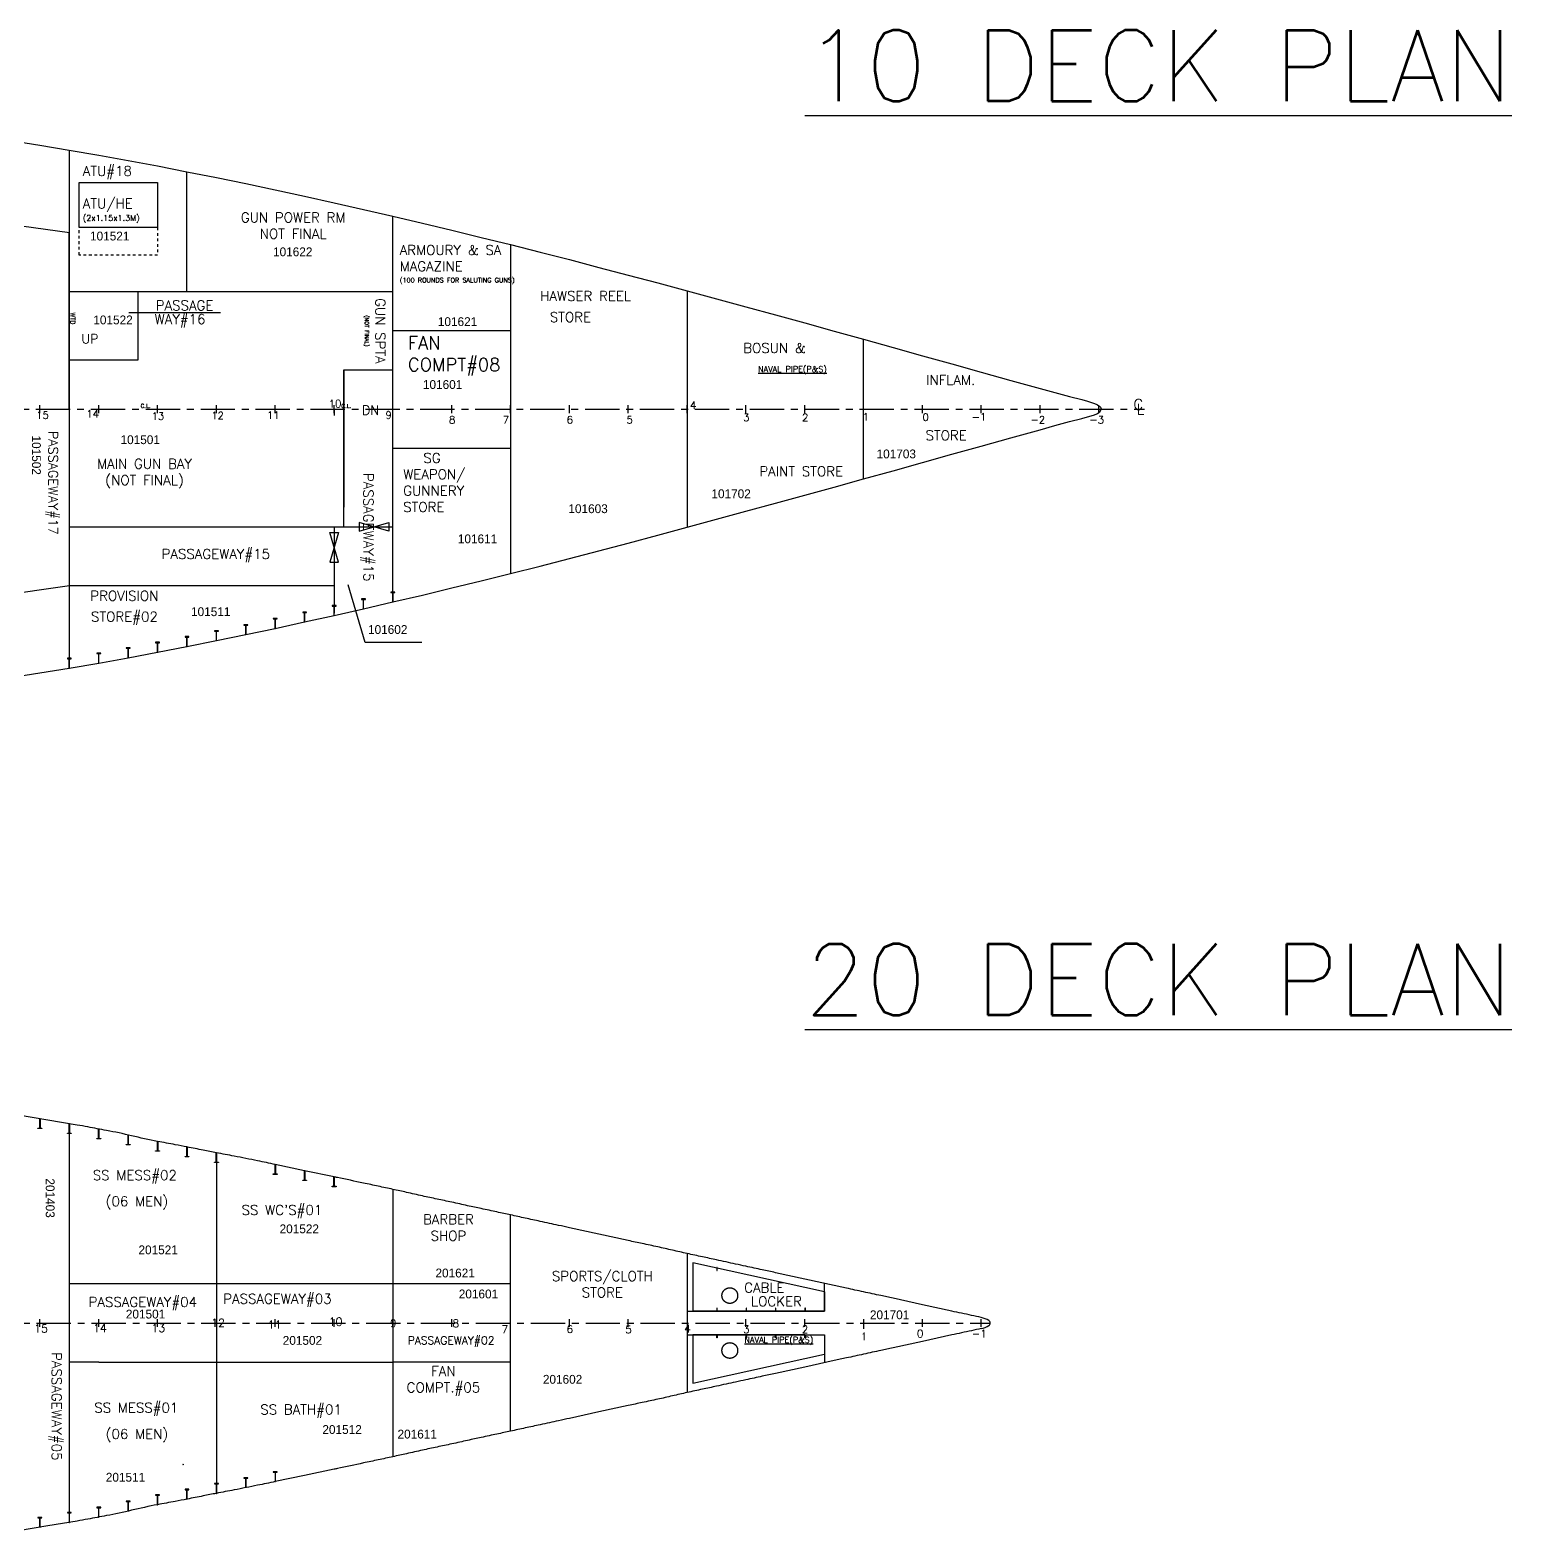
# Model space of a CAD drawing. Header units: millimetres. Extents: x 4499 to 177087, y -131598 to 56514.
# Drawn here: x 139303 to 177087, y -65721 to -27462 of the extents above; entities that cross this region are included whole.
import ezdxf
from ezdxf.enums import TextEntityAlignment as Align

# ---------------------------------------------------------------- set-up
doc = ezdxf.new("R2010")
doc.units = ezdxf.units.MM
doc.header["$LTSCALE"] = 700
doc.header["$MEASUREMENT"] = 0
for name, pattern in [('CENTER', [2, 1.25, -0.25, 0.25, -0.25]), ('DOT', [0.2, 0.1, -0.1]), ('DOTDASH1', [1600, 1000, -250, 100, -250]), ('H', [600, 300, -300])]:
    doc.linetypes.add(name, pattern=pattern)
for name, color, linetype in [('01', 7, 'Continuous'), ('1 DECK', 7, 'Continuous'), ('2 DECK', 7, 'Continuous'), ('3 DECK', 7, 'Continuous'), ('COMPT.NOS', 4, 'Continuous'), ('COMPTNAME', 7, 'Continuous'), ('UP-DOWN', 7, 'Continuous')]:
    doc.layers.add(name, color=color, linetype=linetype)
doc.styles.add('ROMANS', font='romans.shx', dxfattribs={"height": 150})
doc.styles.add('style1', font='romans.shx', dxfattribs={"height": 250})

msp = doc.modelspace()

# ---------------------------------------------------------------- linework, layer by layer
at = {"color": 18, "true_color": 0x000000}
for p, q in [((140305, -30522), (140305, -43726)), ((126054, -30624), (140306, -32624)), ((148556, -42041), (148556, -32227)), ((151556, -32932), (151556, -41316)), ((140305, -34124), (148556, -34124)), ((156056, -34112), (156056, -40136)), ((148556, -35124), (151556, -35124)), ((160556, -38903), (160556, -35345)), ((139555, -37224), (139555, -37024)), ((147055, -37224), (147055, -37024)), ((147055, -37224), (147055, -37024)), ((148556, -37224), (148556, -37024)), ((150056, -37224), (150056, -37024)), ((151556, -37224), (151556, -37024)), ((153056, -37224), (153056, -37024)), ((154556, -37224), (154556, -37024)), ((156056, -37224), (156056, -37024)), ((157556, -37224), (157556, -37024)), ((159056, -37224), (159056, -37024)), ((160556, -37224), (160556, -37024)), ((160556, -37224), (160556, -37024)), ((162056, -37224), (162056, -37024)), ((163556, -37224), (163556, -37024)), ((165056, -37224), (165056, -37024)), ((147055, -37124), (147055, -37289)), ((147055, -37124), (147055, -37289)), ((148556, -38124), (151556, -38124)), ((126054, -43624), (140306, -41624)), ((140305, -55341), (140305, -65501)), ((144055, -56080), (144055, -57708)), ((144055, -56080), (144055, -60421)), ((148556, -57014), (148556, -63828)), ((151556, -63177), (151556, -57665)), ((156056, -58649), (156056, -62193)), ((159556, -60121), (159556, -59409)), ((139555, -60521), (139555, -60321)), ((141055, -60521), (141055, -60321)), ((142555, -60521), (142555, -60321)), ((144055, -60521), (144055, -60321)), ((144055, -60421), (144055, -64761)), ((145555, -60521), (145555, -60321)), ((147055, -60521), (147055, -60321)), ((148556, -60521), (148556, -60321)), ((150056, -60521), (150056, -60321)), ((151556, -60521), (151556, -60321)), ((153056, -60521), (153056, -60321)), ((154556, -60521), (154556, -60321)), ((156056, -60121), (159556, -60121)), ((157556, -60521), (157556, -60321)), ((159056, -60521), (159056, -60321)), ((162056, -60521), (162056, -60321)), ((156056, -60721), (159556, -60721)), ((159556, -60721), (159556, -61433)), ((141055, -61421), (140305, -61421)), ((141055, -61421), (148556, -61421)), ((151556, -61421), (148556, -61421))]:
    msp.add_line(p, q, dxfattribs=at)
at = {"color": 18, "linetype": 'Continuous', "true_color": 0x000000}
for p, q in [((141055, -37224), (141055, -37024)), ((141055, -37224), (141055, -37024)), ((142555, -37224), (142555, -37024)), ((142555, -37224), (142555, -37024)), ((144055, -37224), (144055, -37024)), ((144055, -37224), (144055, -37024)), ((145555, -37224), (145555, -37024)), ((145555, -37224), (145555, -37024)), ((147055, -37224), (147055, -37024)), ((147055, -37224), (147055, -37024)), ((148556, -37224), (148556, -37024)), ((150056, -37224), (150056, -37024)), ((151556, -37224), (151556, -37024)), ((153056, -37224), (153056, -37024)), ((154556, -37224), (154556, -37024)), ((156056, -37224), (156056, -37024)), ((157556, -37224), (157556, -37024)), ((159056, -37224), (159056, -37024)), ((162056, -37224), (162056, -37024)), ((163556, -37224), (163556, -37024)), ((165056, -37224), (165056, -37024)), ((166556, -37224), (166556, -37024)), ((160556, -60321), (160556, -60568)), ((163556, -60521), (163556, -60321))]:
    msp.add_line(p, q, dxfattribs=at)
at = {"color": 18, "ltscale": 0.8, "true_color": 0x000000}
for p, q in [((159556, -59624), (156200, -58885)), ((156200, -58885), (156200, -60121)), ((159556, -59624), (159556, -60121)), ((159556, -60121), (156200, -60121)), ((158617, -60121), (159556, -60121)), ((159056, -60721), (156200, -60721)), ((156200, -60721), (159556, -60721)), ((156200, -60721), (156200, -61957)), ((159556, -60721), (159556, -61216)), ((156200, -61957), (159556, -61216))]:
    msp.add_line(p, q, dxfattribs=at)
at = {"color": 18, "linetype": 'CENTER', "true_color": 0x000000}
msp.add_line((7870, -60421), (163784, -60421), dxfattribs=at)
msp.add_lwpolyline([(7322, -37124), (117054, -37124), (167714, -37124)], dxfattribs=at)
at = {"color": 18, "true_color": 0x000000}
for points in [[(148447, -40011), (148447, -40236), (147697, -40011), (147697, -40236), (148447, -40011)], [(146943, -40274), (147168, -40274), (146943, -41024), (147168, -41024), (146943, -40274)]]:
    msp.add_lwpolyline(points, dxfattribs=at)
at = {"color": 18, "ltscale": 0.8, "true_color": 0x000000}
for points in [[(156811, -59084), (156821, -59084), (156821, -59004), (156811, -59004)], [(156811, -60121), (156821, -60121), (156821, -60041), (156811, -60041)], [(157561, -60121), (157571, -60121), (157571, -60041), (157561, -60041)], [(158311, -60121), (158321, -60121), (158321, -60041), (158311, -60041)], [(159061, -60121), (159071, -60121), (159071, -60041), (159061, -60041)], [(156811, -60721), (156821, -60721), (156821, -60801), (156811, -60801)], [(157561, -60721), (157571, -60721), (157571, -60801), (157561, -60801)], [(158311, -60721), (158321, -60721), (158321, -60801), (158311, -60801)], [(159061, -60721), (159071, -60721), (159071, -60801), (159061, -60801)]]:
    msp.add_lwpolyline(points, close=True, dxfattribs=at)
at = {"color": 18, "linetype": 'Continuous', "true_color": 0x000000}
msp.add_lwpolyline([(151556, -59421), (141287, -59421), (140305, -59421)], dxfattribs=at)
at = {"color": 18, "linetype": 'H', "ltscale": 0.5, "true_color": 0x000000}
for centre in [(157145, -59721), (157145, -61121)]:
    msp.add_circle(centre, 200, dxfattribs=at)
at = {"layer": '01', "color": 18, "linetype": 'ByBlock', "true_color": 0x000000}
for p, q in [((143305, -34124), (143305, -31073)), ((140305, -37124), (140305, -32624)), ((147305, -36124), (147305, -39624)), ((147305, -37124), (147305, -36124)), ((147305, -40124), (147305, -36124)), ((147305, -36124), (148556, -36124)), ((140305, -40124), (142055, -40124)), ((142055, -40124), (148556, -40124)), ((147055, -40124), (147055, -42328)), ((140306, -41624), (147055, -41624)), ((147805, -42214), (147805, -42055)), ((148556, -42041), (148556, -41882)), ((145555, -42713), (145555, -42461)), ((146305, -42551), (146305, -42299)), ((147055, -42384), (147055, -42132)), ((144055, -43026), (144055, -42773)), ((144805, -42872), (144805, -42713)), ((144805, -42872), (144805, -42724)), ((142555, -43321), (142555, -43069)), ((143305, -43175), (143305, -42923)), ((144055, -43007), (144055, -42992)), ((140305, -43726), (140305, -43474)), ((141055, -43597), (141055, -43582)), ((141805, -43462), (141805, -43314)), ((145555, -56379), (145555, -56550)), ((143305, -64909), (143305, -64657)), ((144055, -64762), (144055, -64603)), ((144805, -64617), (144805, -64458)), ((141805, -65212), (141805, -64960)), ((142555, -65051), (142555, -64799)), ((139555, -65628), (139555, -65376)), ((141055, -65367), (141055, -65220)), ((140305, -65501), (140305, -65487))]:
    msp.add_line(p, q, dxfattribs=at)
msp.add_lwpolyline([(142555, -32497), (140555, -32497), (140555, -31347), (142555, -31347)], close=True, dxfattribs=at)
at = {"layer": '01', "color": 18, "linetype": 'DOT', "true_color": 0x000000}
msp.add_lwpolyline([(142555, -32497), (142555, -33197), (140555, -33197), (140555, -32497)], dxfattribs=at)
at = {"layer": '01', "color": 18, "linetype": 'ByBlock', "true_color": 0x000000}
msp.add_lwpolyline([(142055, -34124), (142055, -35874), (140305, -35874)], dxfattribs=at)
at = {"layer": '1 DECK', "color": 18, "true_color": 0x000000}
for points in [[(138805, -30280, 0), (139555, -30397, 0), (140305, -30522, 0), (141055, -30651, 0), (141805, -30786, 0), (142555, -30927, 0), (143305, -31073, 0), (144055, -31222, 0), (144805, -31376, 0), (145555, -31534, 0), (146305, -31697, 0), (147055, -31863, 0), (147805, -32033, 0), (148556, -32207, 0), (149306, -32384, 0), (150056, -32564, 0), (150806, -32748, 0), (151556, -32932, 0), (152306, -33122, 0), (153056, -33315, 0), (153806, -33511, 0), (154556, -33709, 0), (155306, -33910, 0), (156056, -34112, 0), (156806, -34314, 0), (157556, -34518, 0), (158306, -34723, 0), (159056, -34929, 0), (159806, -35136, 0), (160556, -35345, 0), (161306, -35554, 0), (162056, -35763, 0), (162806, -35974, 0), (163556, -36182, 0), (164306, -36392, 0), (165056, -36599, 0), (165430, -36704, 0), (165618, -36755, 0), (165806, -36804, 0), (166116, -36881, 0), (166268, -36923, 0), (166418, -36970, 0), (166489, -36997, 0), (166523, -37015, 0), (166556, -37037, 0), (166578, -37055, 0), (166596, -37076, 0), (166608, -37099, 0), (166612, -37111, 0), (166613, -37124, 0)], [(138805, -43968, 0), (139555, -43851, 0), (140305, -43726, 0), (141055, -43597, 0), (141805, -43462, 0), (142555, -43321, 0), (143305, -43175, 0), (144055, -43026, 0), (144805, -42872, 0), (145555, -42713, 0), (146305, -42551, 0), (147055, -42384, 0), (147805, -42214, 0), (148556, -42041, 0), (149306, -41864, 0), (150056, -41684, 0), (150806, -41500, 0), (151556, -41316, 0), (152306, -41126, 0), (153056, -40933, 0), (153806, -40737, 0), (154556, -40538, 0), (155306, -40338, 0), (156056, -40136, 0), (156806, -39934, 0), (157556, -39730, 0), (158306, -39525, 0), (159056, -39319, 0), (159806, -39112, 0), (160556, -38903, 0), (161306, -38694, 0), (162056, -38484, 0), (162806, -38274, 0), (163556, -38066, 0), (164306, -37856, 0), (165056, -37649, 0), (165430, -37544, 0), (165618, -37493, 0), (165806, -37444, 0), (166116, -37367, 0), (166268, -37325, 0), (166418, -37278, 0), (166489, -37251, 0), (166523, -37233, 0), (166556, -37211, 0), (166578, -37193, 0), (166596, -37172, 0), (166608, -37149, 0), (166612, -37137, 0), (166613, -37124, 0)]]:
    msp.add_polyline3d(points, dxfattribs=at)
at = {"layer": '2 DECK', "color": 18, "true_color": 0x000000}
for points in [[(163556, -60279, -0.000477), (163056, -60172, -0.000955), (162806, -60118), (162056, -59954), (161306, -59790, 0.000543), (160995, -59722, -0.000384), (160556, -59627, -0.000384), (160117, -59531, 0.000543), (159806, -59463), (159056, -59300), (158306, -59137, 0.000578), (157969, -59064, -0.000472), (157556, -58975, -0.000657), (157290, -58917, 0.00036), (156806, -58811, 0.000973), (156448, -58734, -0.000887), (156056, -58649, -0.004238), (155681, -58564, 0.004239), (155306, -58479, 0.002221), (154914, -58395, -0.002436), (154556, -58319), (153806, -58155), (153056, -57991, 0.001004), (152781, -57931, -0.000579), (152306, -57829, -0.000849), (151931, -57747, 0.000849), (151556, -57665, 0.001584), (151208, -57590, -0.001372), (150806, -57505, -0.001181), (150460, -57429, 0.001007), (150056, -57341, 0.00162), (149681, -57261, -0.001619), (149306, -57181, -0.00308), (148901, -57090, 0.003611), (148556, -57014, 0.000278), (148180, -56933, 0.000279), (147805, -56854, 0.00004), (147139, -56712, 0.000319), (147055, -56695), (146305, -56537), (145555, -56379, 0.001278), (145105, -56285, 0.001922), (144805, -56225, 0.001594), (144509, -56167, -0.001043), (144055, -56080, -0.000418), (143718, -56014, 0.000342), (143305, -55933, 0.002426), (143005, -55875, -0.001624), (142555, -55791, -0.011071), (141892, -55648, 0.011536), (141255, -55512, 0.001797), (140773, -55422, 0.003233), (140505, -55375), (139755, -55248), (139005, -55121, 0.01133)], [(163556, -60563, 0.000477), (163056, -60670, 0.000955), (162806, -60724), (162056, -60888), (161306, -61052, -0.000543), (160995, -61120, 0.000384), (160556, -61215, 0.000384), (160117, -61311, -0.000543), (159806, -61379), (159056, -61542), (158306, -61705, -0.000578), (157969, -61778, 0.000472), (157556, -61867, 0.000657), (157290, -61925, -0.00036), (156806, -62031, -0.000973), (156448, -62108, 0.000887), (156056, -62193, 0.004238), (155681, -62278, -0.004239), (155306, -62363, -0.002221), (154914, -62447, 0.002436), (154556, -62523), (153806, -62687), (153056, -62851, -0.001004), (152781, -62910, 0.000579), (152306, -63013, 0.000849), (151931, -63095, -0.000849), (151556, -63177, -0.001584), (151208, -63251, 0.001372), (150806, -63337, 0.001181), (150460, -63412, -0.001007), (150056, -63501, -0.00162), (149681, -63581, 0.001619), (149306, -63661, 0.00308), (148901, -63751, -0.003611), (148556, -63828, -0.000278), (148180, -63908, -0.000279), (147805, -63988, -0.00004), (147139, -64129, -0.000319), (147055, -64147), (146305, -64305), (145555, -64463, -0.001278), (145105, -64557, -0.001922), (144805, -64617, -0.001594), (144509, -64675, 0.001043), (144055, -64762, 0.000418), (143718, -64828, -0.000342), (143305, -64909, -0.002426), (143005, -64966, 0.001624), (142555, -65051, 0.011071), (141892, -65194, -0.011536), (141255, -65330, -0.001797), (140773, -65420, -0.003233), (140505, -65467), (139755, -65594), (139005, -65721, -0.01133)]]:
    msp.add_lwpolyline(points, format="xyb", dxfattribs=at)
for centre, radius, start, end in [((163425, -60877), 612, 58.0851, 77.6511), ((163709, -60421), 75, 0, 58.0851), ((163709, -60421), 75, 301.9149, 0), ((163425, -59965), 612, 282.3489, 301.9149)]:
    msp.add_arc(centre, radius, start, end, dxfattribs=at)
at = {"layer": '3 DECK', "color": 18, "true_color": 0x000000}
for points in [[(147809, -42213), (147809, -41974), (147838, -41974), (147855, -41974), (147855, -41962), (147838, -41962), (147755, -41962), (147755, -41974), (147801, -41974), (147801, -42215), (147809, -42213)], [(148560, -42040), (148560, -41801), (148588, -41801), (148606, -41801), (148606, -41789), (148588, -41789), (148506, -41789), (148506, -41801), (148552, -41801), (148552, -42042), (148560, -42040)], [(145559, -42713), (145559, -42473), (145588, -42473), (145605, -42473), (145605, -42461), (145588, -42461), (145505, -42461), (145505, -42473), (145551, -42473), (145551, -42714), (145559, -42713)], [(146309, -42550), (146309, -42311), (146338, -42311), (146355, -42311), (146355, -42299), (146338, -42299), (146255, -42299), (146255, -42311), (146301, -42311), (146301, -42552), (146309, -42550)], [(147059, -42383), (147059, -42144), (147088, -42144), (147105, -42144), (147105, -42132), (147088, -42132), (147005, -42132), (147005, -42144), (147051, -42144), (147051, -42385), (147059, -42383)], [(144059, -43025), (144059, -42785), (144088, -42785), (144105, -42785), (144105, -42773), (144088, -42773), (144005, -42773), (144005, -42785), (144051, -42785), (144051, -43026), (144059, -43025)], [(144809, -42871), (144809, -42632), (144838, -42632), (144855, -42632), (144855, -42620), (144838, -42620), (144755, -42620), (144755, -42632), (144801, -42632), (144801, -42872), (144809, -42871)], [(141809, -43461), (141809, -43222), (141838, -43222), (141855, -43222), (141855, -43210), (141837, -43210), (141755, -43210), (141755, -43222), (141801, -43222), (141801, -43462), (141809, -43461)], [(142559, -43320), (142559, -43081), (142588, -43081), (142605, -43081), (142605, -43069), (142587, -43069), (142505, -43069), (142505, -43081), (142551, -43081), (142551, -43321), (142559, -43320)], [(143309, -43174), (143309, -42935), (143338, -42935), (143355, -42935), (143355, -42923), (143338, -42923), (143255, -42923), (143255, -42935), (143301, -42935), (143301, -43176), (143309, -43174)], [(140309, -43725), (140309, -43486), (140338, -43486), (140355, -43486), (140355, -43474), (140337, -43474), (140255, -43474), (140255, -43486), (140301, -43486), (140301, -43727), (140309, -43725)], [(141059, -43596), (141059, -43357), (141088, -43357), (141105, -43357), (141105, -43345), (141087, -43345), (141005, -43345), (141005, -43357), (141051, -43357), (141051, -43598), (141059, -43596)], [(139559, -55214), (139559, -55454), (139588, -55454), (139605, -55454), (139605, -55466), (139587, -55466), (139505, -55466), (139505, -55454), (139551, -55454), (139551, -55213), (139559, -55214)], [(140309, -55341), (140309, -55581), (140338, -55581), (140355, -55581), (140355, -55593), (140337, -55593), (140255, -55593), (140255, -55581), (140301, -55581), (140301, -55340), (140309, -55341)], [(141059, -55475), (141059, -55714), (141088, -55714), (141105, -55714), (141105, -55726), (141087, -55726), (141005, -55726), (141005, -55714), (141051, -55714), (141051, -55474), (141059, -55475)], [(141809, -55630), (141809, -55869), (141838, -55869), (141855, -55869), (141855, -55881), (141837, -55881), (141755, -55881), (141755, -55869), (141801, -55869), (141801, -55629), (141809, -55630)], [(142559, -55791), (142559, -56031), (142588, -56031), (142605, -56031), (142605, -56043), (142588, -56043), (142505, -56043), (142505, -56031), (142551, -56031), (142551, -55790), (142559, -55791)], [(143309, -55933), (143309, -56173), (143338, -56173), (143355, -56173), (143355, -56185), (143338, -56185), (143255, -56185), (143255, -56173), (143301, -56173), (143301, -55932), (143309, -55933)], [(144059, -56080), (144059, -56320), (144088, -56320), (144105, -56320), (144105, -56332), (144088, -56332), (144005, -56332), (144005, -56320), (144051, -56320), (144051, -56079), (144059, -56080)], [(145559, -56380), (145559, -56619), (145588, -56619), (145605, -56619), (145605, -56631), (145588, -56631), (145505, -56631), (145505, -56619), (145551, -56619), (145551, -56378), (145559, -56380)], [(146309, -56538), (146309, -56777), (146338, -56777), (146355, -56777), (146355, -56789), (146338, -56789), (146255, -56789), (146255, -56777), (146301, -56777), (146301, -56536), (146309, -56538)], [(147059, -56696), (147059, -56935), (147088, -56935), (147105, -56935), (147105, -56947), (147088, -56947), (147005, -56947), (147005, -56935), (147051, -56935), (147051, -56694), (147059, -56696)], [(145559, -64462), (145559, -64223), (145588, -64223), (145605, -64223), (145605, -64211), (145588, -64211), (145505, -64211), (145505, -64223), (145551, -64223), (145551, -64464), (145559, -64462)], [(143309, -64909), (143309, -64669), (143338, -64669), (143355, -64669), (143355, -64657), (143338, -64657), (143255, -64657), (143255, -64669), (143301, -64669), (143301, -64910), (143309, -64909)], [(144059, -64762), (144059, -64522), (144088, -64522), (144105, -64522), (144105, -64510), (144088, -64510), (144005, -64510), (144005, -64522), (144051, -64522), (144051, -64763), (144059, -64762)], [(144809, -64616), (144809, -64377), (144838, -64377), (144855, -64377), (144855, -64365), (144838, -64365), (144755, -64365), (144755, -64377), (144801, -64377), (144801, -64618), (144809, -64616)], [(141809, -65212), (141809, -64972), (141838, -64972), (141855, -64972), (141855, -64960), (141837, -64960), (141755, -64960), (141755, -64972), (141801, -64972), (141801, -65213), (141809, -65212)], [(142559, -65051), (142559, -64811), (142588, -64811), (142605, -64811), (142605, -64799), (142588, -64799), (142505, -64799), (142505, -64811), (142551, -64811), (142551, -65052), (142559, -65051)], [(139559, -65628), (139559, -65388), (139588, -65388), (139605, -65388), (139605, -65376), (139587, -65376), (139505, -65376), (139505, -65388), (139551, -65388), (139551, -65629), (139559, -65628)], [(140309, -65501), (140309, -65261), (140338, -65261), (140355, -65261), (140355, -65249), (140337, -65249), (140255, -65249), (140255, -65261), (140301, -65261), (140301, -65502), (140309, -65501)], [(141059, -65367), (141059, -65127), (141088, -65127), (141105, -65127), (141105, -65115), (141087, -65115), (141005, -65115), (141005, -65127), (141051, -65127), (141051, -65368), (141059, -65367)]]:
    msp.add_lwpolyline(points, dxfattribs=at)
at = {"layer": 'COMPT.NOS', "color": 18, "linetype": 'ByBlock', "true_color": 0x000000}
for p, q in [((147846, -43078), (147417, -41602)), ((149296, -43078), (147846, -43078))]:
    msp.add_line(p, q, dxfattribs=at)
at = {"layer": 'COMPTNAME', "color": 18, "true_color": 0x000000}
msp.add_line((141823, -34661), (144160, -34661), dxfattribs=at)

# ---------------------------------------------------------------- texts
at = {"color": 18, "true_color": 0x000000, "style": 'ROMANS'}
msp.add_text('WTD', height=118.5, rotation=270, dxfattribs=at).set_placement((140332, -34657))
for s, height, p in [('10', 189, (147080, -37081)), ('10', 189, (147080, -37081)), ('4', 189, (156212, -37118)), ('C', 275, (167560, -37143)), ('L', 275, (167616, -37265)), ('15', 189, (139621, -37371)), ('14', 189, (140899, -37338)), ('14', 189, (140899, -37338)), ('13', 189, (142563, -37399)), ('13', 189, (142563, -37399)), ('12', 189, (144084, -37380)), ('12', 189, (144084, -37380)), ('11', 189, (145509, -37374)), ('11', 189, (145509, -37374)), ('9', 189, (148445, -37370)), ('8', 189, (150066, -37490)), ('7', 189, (151436, -37490)), ('6', 189, (153066, -37490)), ('5', 189, (154591, -37490)), ('3', 189, (157566, -37433)), ('2', 189, (159066, -37433)), ('1', 189, (160615, -37416)), ('0', 189, (162138, -37425)), ('-1', 189, (163499, -37416)), ('-2', 189, (164999, -37490)), ('-3', 189, (166499, -37490)), ('14', 206.3, (141085, -60650)), ('13', 206.3, (142574, -60650)), ('12', 206.3, (144096, -60518)), ('11', 206.3, (145543, -60564)), ('10', 206.3, (147093, -60490)), ('9', 193, (148566, -60524)), ('8', 193, (150161, -60524)), ('15', 206.3, (139584, -60662)), ('7', 193, (151409, -60676)), ('6', 193, (153066, -60673)), ('5', 193, (154561, -60681)), ('4', 193, (156066, -60659)), ('3', 193, (157566, -60678)), ('2', 193, (159063, -60677)), ('1', 193, (160566, -60859)), ('0', 193, (161998, -60787)), ('-1', 192.5, (163504, -60787))]:
    msp.add_text(s, height=height, dxfattribs=at).set_placement(p, align=Align.CENTER)
at = {"color": 18, "linetype": 'Continuous', "true_color": 0x000000, "char_height": 1813.38, "width": 33035.13, "attachment_point": 1, "style": 'ROMANS'}
for s, insert in [('{\\L10 DECK PLAN}', (159057, -27462)), ('{\\L20 DECK PLAN}', (159057, -50759))]:
    msp.add_mtext(s, dxfattribs=dict(at, insert=insert))
at = {"color": 18, "true_color": 0x000000, "insert": (140647, -32627), "char_height": 400.02, "width": 1855.18, "attachment_point": 7, "style": 'ROMANS'}
msp.add_mtext('{\\H0.625x;ATU/HE\\P\\H0.6x;(2x1.15x1.3M)\\P }', dxfattribs=at)
at = {"color": 18, "true_color": 0x000000, "insert": (148084, -35131), "char_height": 250.01, "width": 2326.78, "attachment_point": 5, "rotation": 270, "style": 'ROMANS'}
msp.add_mtext('GUN SPTA\\P{\\H0.4x;(NOT FINAL)}', dxfattribs=at)
at = {"color": 18, "true_color": 0x000000, "attachment_point": 1}
for s, insert, char_height, width in [('{\\Fromans.shx|c0;\\LNAVAL PIPE(P&S)}', (157864, -36030), 150.01, 2068.28), ('{\\Fromans.shx|c0;C.L.}', (142127, -36993), 100, 331.68), ('{\\Fromans.shx|c0;C.L.}', (147244, -36996), 100, 331.68), ('{\\Fromans.shx|c0;\\LNAVAL PIPE(P&S)}', (157518, -60773), 150.01, 2068.28)]:
    msp.add_mtext(s, dxfattribs=dict(at, insert=insert, char_height=char_height, width=width))
at = {"layer": 'COMPT.NOS', "color": 18, "linetype": 'ByBlock', "true_color": 0x000000, "char_height": 225, "width": 1831.54, "attachment_point": 1}
for s, insert in [('101521', (140833, -32601)), ('101622', (145499, -33003)), ('101522', (140917, -34739)), ('101621', (149701, -34783)), ('101601', (149320, -36386)), ('101501', (141611, -37792)), ('101703', (160887, -38155)), ('101702', (156676, -39170)), ('101603', (153029, -39551)), ('101611', (150211, -40319)), ('101511', (143408, -42176)), ('101602', (147921, -42631)), ('201522', (145666, -57907)), ('201521', (142068, -58443)), ('201621', (149640, -59033)), ('201601', (150234, -59567)), ('201501', (141746, -60080)), ('201701', (160717, -60098)), ('201502', (145746, -60751)), ('201602', (152379, -61743)), ('201512', (146757, -63023)), ('201611', (148673, -63139)), ('201511', (141235, -64239))]:
    msp.add_mtext(s, dxfattribs=dict(at, insert=insert))
at = {"layer": 'COMPT.NOS', "color": 18, "linetype": 'ByBlock', "true_color": 0x000000, "char_height": 225, "width": 1831.54, "attachment_point": 1, "rotation": 270}
for s, insert in [('101502', (139578, -37798)), ('201403', (139929, -56734))]:
    msp.add_mtext(s, dxfattribs=dict(at, insert=insert))
at = {"layer": 'COMPTNAME', "color": 18, "true_color": 0x000000, "style": 'style1'}
for s, height, p in [('ATU#18', 250, (141901, -31181)), ('PASSAGE', 250, (143976, -34607)), ('WAY#16', 250, (143776, -34957)), ('BOSUN &', 250, (159083, -35690)), ('INFLAM.', 250, (163403, -36506)), ('STORE ', 250, (163357, -37916)), ('PAINT STORE', 250.01, (160030, -38836)), ('PASSAGEWAY#15', 250.01, (145422, -40941))]:
    msp.add_text(s, height=height, dxfattribs=at).set_placement(p, align=Align.RIGHT)
for s, height, p in [('HAWSER REEL', 250.01, (153468, -34241)), ('STORE', 250, (153080, -34780))]:
    msp.add_text(s, height=height, dxfattribs=at).set_placement(p, align=Align.MIDDLE)
at = {"layer": 'COMPTNAME', "color": 18, "true_color": 0x000000}
for s, height, style, p in [('PASSAGEWAY#17', 240.01, 'ROMANS', (139775, -40330)), ('PASSAGEWAY#15', 250.01, 'style1', (147806, -41517))]:
    msp.add_text(s, height=height, rotation=270, dxfattribs=dict(at, style=style)).set_placement(p, align=Align.RIGHT)
at = {"layer": 'COMPTNAME', "color": 18, "linetype": 'ByBlock', "true_color": 0x000000}
for s, height, style, p in [('PROVISION ', 250, 'style1', (140840, -42009)), ('STORE#02', 250, 'style1', (140858, -42540)), ('SS MESS#02', 250, 'style1', (140903, -56778)), ('(06 MEN)', 250, 'style1', (141231, -57444)), ("SS WC'S#01", 250, 'style1', (144697, -57665)), ('SS MESS#01', 250, 'style1', (140942, -62705)), ('SS BATH#01', 250, 'style1', (145174, -62750)), ('(06 MEN)', 250, 'style1', (141231, -63372)), ('.', 240, 'ROMANS', (143159, -64039))]:
    msp.add_text(s, height=height, dxfattribs=dict(at, style=style)).set_placement(p)
at = {"layer": 'COMPTNAME', "color": 18, "linetype": 'DOTDASH1', "true_color": 0x000000, "style": 'style1'}
for s, p in [('CABLE', (158538, -59642)), ('LOCKER', (158981, -59991))]:
    msp.add_text(s, height=250, dxfattribs=at).set_placement(p, align=Align.RIGHT)
at = {"layer": 'COMPTNAME', "color": 18, "true_color": 0x000000}
for s, insert, char_height, width, attachment_point, style in [('GUN POWER RM NOT FINAL', (146012, -32448), 250.01, 3334.56, 5, 'style1'), ('{\\Fromans.shx|c0;\\H1.333x;FAN COMPT#08}', (148938, -35268), 250.01, 1228.73, 1, 'style1'), ('{\\H0.6213x;   SG WEAPON/\\PGUNNERY STORE}', (148818, -38246), 402.43, 1864.58, 1, 'ROMANS'), ('MAIN GUN BAY \\P(NOT FINAL)', (142222, -38769), 250.01, 3334.56, 5, 'style1'), ('BARBER\\PSHOP', (149971, -57988), 250, 2985.55, 5, 'style1'), ('SPORTS/CLOTH STORE', (153894, -59433), 250.01, 340.58, 5, 'style1'), ('\\pt3777.14;{\\Fromans.shx|c0;PASSAGEWAY#03}', (144229, -59678), 250.01, 3070.98, 1, 'style1'), ('\\pt3777.14;{\\Fromans.shx|c0;PASSAGEWAY#04}', (140797, -59760), 250.01, 3070.98, 1, 'style1'), ('FAN \\PCOMPT.#05', (149843, -61897), 250, 4262.86, 5, 'style1')]:
    msp.add_mtext(s, dxfattribs=dict(at, insert=insert, char_height=char_height, width=width, attachment_point=attachment_point, style=style))
at = {"layer": 'COMPTNAME', "color": 18, "true_color": 0x000000, "insert": (148728, -32944), "char_height": 120.01, "width": 2884.14, "attachment_point": 1}
msp.add_mtext('{\\Fromans.shx|c0;\\H2.083x;ARMOURY & SA MAGAZINE\\P\\H0.4801x;(100 ROUNDS FOR SALUTING GUNS)}', dxfattribs=at)
at = {"layer": 'COMPTNAME', "color": 18, "linetype": 'DOTDASH1', "true_color": 0x000000, "insert": (148932, -60764), "char_height": 200.01, "width": 2510.79, "attachment_point": 1, "style": 'style1'}
msp.add_mtext('\\pt3021.71;{\\Fromans.shx|c0;PASSAGEWAY#02}', dxfattribs=at)
at = {"layer": 'COMPTNAME', "color": 18, "true_color": 0x000000, "insert": (140108, -61160), "char_height": 250.01, "width": 2620.13, "attachment_point": 1, "rotation": 270, "style": 'style1'}
msp.add_mtext('\\pt3777.14;{\\Fromans.shx|c0;PASSAGEWAY#05}', dxfattribs=at)
at = {"layer": 'UP-DOWN', "color": 18, "true_color": 0x000000, "style": 'ROMANS'}
for s, p in [('UP', (140613, -35450)), ('DN', (147769, -37267))]:
    msp.add_text(s, height=235.1, dxfattribs=at).set_placement(p)

doc.saveas('drawing.dxf')
